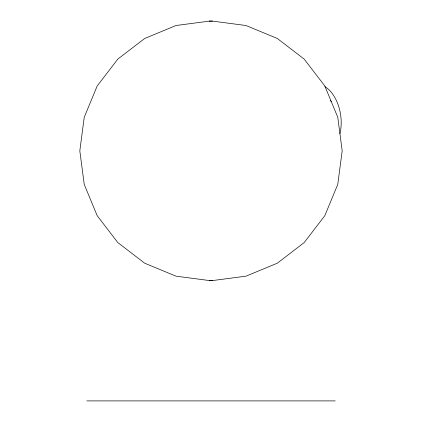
<?xml version="1.0" encoding="UTF-8"?>
<svg xmlns="http://www.w3.org/2000/svg" width="422" height="422" viewBox="0 0 422 422"><rect width="100%" height="100%" fill="white"/><g stroke="black" fill="none" stroke-linecap="round" stroke-linejoin="round"><path stroke-width="0.63" d="M209.555 21.1L175.974 25.52L144.683 38.481L117.817 59.101L97.197 85.967L84.236 117.258L79.816 150.839L84.236 184.419L97.197 215.705L117.817 242.576L144.683 263.196L175.974 276.157L209.555 280.577L212.445 280.577L246.026 276.157L277.317 263.196L304.183 242.576L324.803 215.705L337.764 184.419L342.184 150.839L337.764 117.258L324.803 85.967L304.183 59.101L277.317 38.481L246.026 25.52L212.445 21.1L209.555 21.1L212.445 21.1M209.555 280.577L210.52 280.451M86.805 400.9L335.195 400.9M211.48 280.451L212.445 280.577M330.463 100.605L331.281 101.612M324.824 86.626A33.09 19.976 80.7 0 1 339.926 133.668"/></g></svg>
